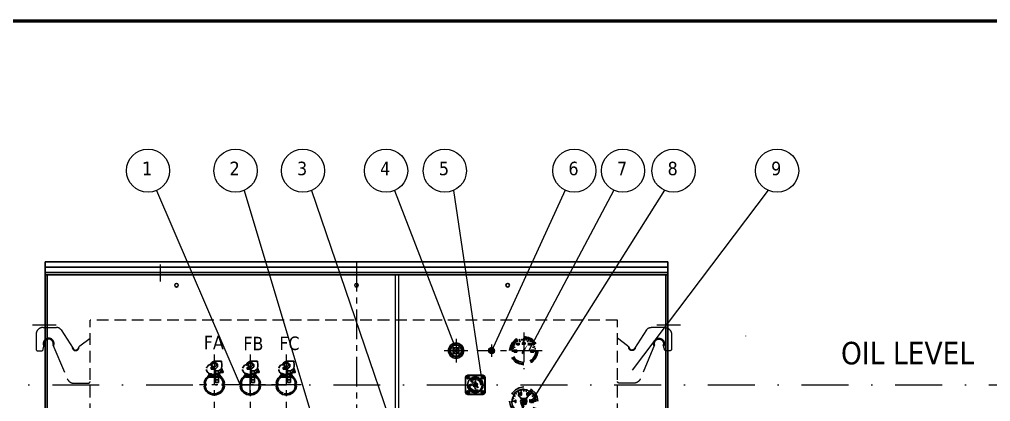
# Model space of a CAD drawing. Header units: millimetres. Extents: x 198356 to 209798, y -190593 to -183267.
# Drawn here: x 199760 to 202457, y -184571 to -183509 of the extents above; entities that cross this region are included whole.
import ezdxf

# ---------------------------------------------------------------- set-up
doc = ezdxf.new("R2010")
doc.units = ezdxf.units.MM
doc.header["$LTSCALE"] = 13
for name, pattern in [('CENTER', [50.8, 31.75, -6.35, 6.35, -6.35]), ('CENTER2', [1.125, 0.75, -0.125, 0.125, -0.125]), ('CENTERX2', [101.6, 63.5, -12.7, 12.7, -12.7]), ('DASHDOT', [1, 0.5, -0.25, 0, -0.25]), ('DASHED', [0.75, 0.5, -0.25]), ('HIDDEN', [9.525, 6.35, -3.175])]:
    doc.linetypes.add(name, pattern=pattern)
for name, color, linetype in [('1', 4, 'Continuous'), ('2', 3, 'Continuous'), ('3中心线层', 1, 'CENTER'), ('4虚线层', 6, 'DASHED'), ('7标注层', 4, 'Continuous'), ('粗实线', 4, 'Continuous'), ('虚线', 6, 'HIDDEN')]:
    doc.layers.add(name, color=color, linetype=linetype)
for name, color, linetype, lineweight in [('1粗实线', 4, 'Continuous', 50), ('标注、文本', 3, 'Continuous', 25), ('铁心', 3, 'Continuous', 0)]:
    doc.layers.add(name, color=color, linetype=linetype, lineweight=lineweight)
doc.styles.add('Tahoma$001', font='tahoma.ttf', dxfattribs={"height": 2.159784})
doc.styles.add('Tahoma_txtstyle_37.59_0_0', font='tahoma.ttf')

# ---------------------------------------------------------------- blocks, each defined once
blk = doc.blocks.new('A$C611D0E0A')
at = {"layer": '粗实线', "lineweight": 30}
h = blk.add_hatch(color=256, dxfattribs=at)
h.dxf.hatch_style = 2
h.paths.add_polyline_path([(0.593, 1.99), (0.635, 1.99), (0.635, 1.947)])
h = blk.add_hatch(color=256, dxfattribs=at)
h.dxf.hatch_style = 2
h.paths.add_polyline_path([(0.635, 1.863), (0.889, 1.863), (0.889, 1.99), (0.635, 1.99)])
h = blk.add_hatch(color=256, dxfattribs=at)
h.dxf.hatch_style = 2
h.paths.add_polyline_path([(0.931, 2.201), (0.931, 2.159), (0.974, 2.159)])
h = blk.add_hatch(color=256, dxfattribs=at)
h.dxf.hatch_style = 2
h.paths.add_polyline_path([(0.931, 1.905), (1.143, 1.482), (1.27, 1.482)])
h = blk.add_hatch(color=256, dxfattribs=at)
h.dxf.hatch_style = 2
h.paths.add_polyline_path([(1.185, 1.905), (1.439, 1.905), (1.439, 2.032), (1.185, 2.032)])
h = blk.add_hatch(color=256, dxfattribs=at)
h.dxf.hatch_style = 2
h.paths.add_polyline_path([(1.693, 2.201), (1.651, 2.159), (1.693, 2.159)])
h = blk.add_hatch(color=256, dxfattribs=at)
h.dxf.hatch_style = 2
h.paths.add_polyline_path([(1.736, 1.863), (1.947, 1.863), (1.947, 1.99), (1.736, 1.99)])
h = blk.add_hatch(color=256, dxfattribs=at)
h.dxf.hatch_style = 2
h.paths.add_polyline_path([(1.99, 1.99), (1.947, 1.947), (1.99, 1.947)])
h = blk.add_hatch(color=256, dxfattribs=at)
h.dxf.hatch_style = 2
h.paths.add_polyline_path([(1.99, 1.99), (2.032, 1.99), (1.99, 1.947)])
h = blk.add_hatch(color=256, dxfattribs=at)
h.dxf.hatch_style = 2
h.paths.add_polyline_path([(0.381, 1.185), (0.677, 1.185), (0.677, 1.355), (0.381, 1.355)])
h = blk.add_hatch(color=256, dxfattribs=at)
h.dxf.hatch_style = 2
h.paths.add_polyline_path([(0.423, 1.651), (0.466, 1.651), (0.466, 1.609)])
h = blk.add_hatch(color=256, dxfattribs=at)
h.dxf.hatch_style = 2
h.paths.add_polyline_path([(1.143, 1.482), (1.185, 1.439), (1.397, 1.439)])
h = blk.add_hatch(color=256, dxfattribs=at)
h.dxf.hatch_style = 2
h.paths.add_polyline_path([(1.143, 1.482), (1.27, 1.482), (1.397, 1.439)])
h = blk.add_hatch(color=256, dxfattribs=at)
h.dxf.hatch_style = 2
h.paths.add_polyline_path([(1.185, 1.355), (1.143, 1.312), (1.439, 1.312)])
h = blk.add_hatch(color=256, dxfattribs=at)
h.dxf.hatch_style = 2
h.paths.add_polyline_path([(1.143, 1.312), (1.185, 1.27), (1.439, 1.27)])
h = blk.add_hatch(color=256, dxfattribs=at)
h.dxf.hatch_style = 2
h.paths.add_polyline_path([(1.143, 1.312), (1.439, 1.312), (1.439, 1.27)])
h = blk.add_hatch(color=256, dxfattribs=at)
h.dxf.hatch_style = 2
h.paths.add_polyline_path([(1.185, 1.439), (1.185, 1.397), (1.397, 1.397)])
h = blk.add_hatch(color=256, dxfattribs=at)
h.dxf.hatch_style = 2
h.paths.add_polyline_path([(1.185, 1.439), (1.397, 1.439), (1.397, 1.397)])
h = blk.add_hatch(color=256, dxfattribs=at)
h.dxf.hatch_style = 2
h.paths.add_polyline_path([(1.185, 1.397), (1.185, 1.355), (1.439, 1.355)])
h = blk.add_hatch(color=256, dxfattribs=at)
h.dxf.hatch_style = 2
h.paths.add_polyline_path([(1.185, 1.397), (1.397, 1.397), (1.439, 1.355)])
h = blk.add_hatch(color=256, dxfattribs=at)
h.dxf.hatch_style = 2
h.paths.add_polyline_path([(1.185, 1.355), (1.439, 1.355), (1.439, 1.312)])
h = blk.add_hatch(color=256, dxfattribs=at)
h.dxf.hatch_style = 2
h.paths.add_polyline_path([(1.185, 1.27), (1.228, 1.228), (1.482, 1.228)])
h = blk.add_hatch(color=256, dxfattribs=at)
h.dxf.hatch_style = 2
h.paths.add_polyline_path([(1.185, 1.27), (1.439, 1.27), (1.482, 1.228)])
h = blk.add_hatch(color=256, dxfattribs=at)
h.dxf.hatch_style = 2
h.paths.add_polyline_path([(1.228, 1.228), (1.312, 1.185), (1.482, 1.185)])
h = blk.add_hatch(color=256, dxfattribs=at)
h.dxf.hatch_style = 2
h.paths.add_polyline_path([(1.228, 1.228), (1.482, 1.228), (1.482, 1.185)])
h = blk.add_hatch(color=256, dxfattribs=at)
h.dxf.hatch_style = 2
h.paths.add_polyline_path([(1.312, 1.185), (1.355, 1.101), (1.566, 1.101)])
h = blk.add_hatch(color=256, dxfattribs=at)
h.dxf.hatch_style = 2
h.paths.add_polyline_path([(1.312, 1.185), (1.482, 1.185), (1.566, 1.101)])
h = blk.add_hatch(color=256, dxfattribs=at)
h.dxf.hatch_style = 2
h.paths.add_polyline_path([(1.355, 1.101), (1.566, 1.101), (1.397, 0.974)])
h = blk.add_hatch(color=256, dxfattribs=at)
h.dxf.hatch_style = 2
h.paths.add_polyline_path([(1.947, 1.185), (2.201, 1.185), (2.201, 1.355), (1.947, 1.355)])
h = blk.add_hatch(color=256, dxfattribs=at)
h.dxf.hatch_style = 2
h.paths.add_polyline_path([(2.159, 1.651), (2.201, 1.651), (2.159, 1.609)])
for points in [[(1.312, 2.625), (0.889, 2.54), (0.55, 2.371), (0.254, 2.074), (0.212, 1.947)], [(1.312, 2.54), (0.847, 2.455), (0.423, 2.201), (0.254, 1.905)], [(1.312, 2.455), (0.889, 2.371), (0.508, 2.117), (0.339, 1.863)], [(2.413, 1.312), (2.328, 1.736), (2.117, 2.117), (1.863, 2.286)], [(2.54, 1.312), (2.455, 1.778), (2.159, 2.201), (1.905, 2.371)], [(2.625, 1.312), (2.54, 1.736), (2.371, 2.074), (2.074, 2.371), (1.947, 2.413)], [(0, 1.312), (0.085, 0.931), (0.254, 0.55), (0.55, 0.254), (0.677, 0.212)], [(0.085, 1.312), (0.169, 0.847), (0.423, 0.466), (0.72, 0.296)], [(0.169, 1.312), (0.254, 0.889), (0.508, 0.508), (0.762, 0.381)], [(2.54, 1.312), (2.54, 1.355)], [(2.625, 1.312), (2.625, 1.355)], [(1.312, 0.212), (1.736, 0.296), (2.117, 0.508), (2.244, 0.762)], [(1.312, 0.085), (1.778, 0.169), (2.159, 0.466), (2.328, 0.72)], [(1.312, 0), (1.693, 0.085), (2.074, 0.254), (2.371, 0.55), (2.413, 0.677)]]:
    blk.add_lwpolyline(points, dxfattribs=at)
for points in [[(0.593, 1.99), (0.635, 1.947)], [(0.635, 1.863), (0.889, 1.863), (0.889, 1.99), (0.635, 1.99)], [(0.931, 2.201), (0.974, 2.159), (0.931, 2.159)], [(1.185, 1.905), (1.439, 1.905), (1.439, 2.032), (1.185, 2.032)], [(1.397, 2.328), (1.228, 2.328)], [(1.312, 2.244), (1.312, 2.201), (1.312, 2.159), (1.355, 2.159), (1.355, 2.201), (1.355, 2.244)], [(1.693, 2.201), (1.693, 2.159), (1.651, 2.159)], [(1.693, 2.201), (1.651, 2.159), (1.693, 2.159)], [(1.736, 1.863), (1.947, 1.863), (1.947, 1.99), (1.736, 1.99)], [(2.032, 1.99), (1.99, 1.947), (1.947, 1.947), (1.99, 1.99)], [(1.99, 1.99), (1.947, 1.947), (1.99, 1.947), (2.032, 1.99)], [(0.339, 1.27), (0.381, 1.27)], [(0.381, 1.651), (0.466, 1.609), (0.466, 1.651), (0.423, 1.651)], [(0.381, 1.185), (0.677, 1.185), (0.677, 1.355), (0.381, 1.355)], [(1.947, 1.185), (2.201, 1.185), (2.201, 1.355), (1.947, 1.355)], [(2.201, 1.651), (2.159, 1.609), (2.159, 1.651)], [(2.201, 1.651), (2.159, 1.609), (2.159, 1.651)], [(2.286, 1.27), (2.201, 1.27)], [(2.286, 1.27), (2.201, 1.27)]]:
    blk.add_lwpolyline(points, close=True, dxfattribs=at)
for points in [[(0.339, 1.905), (0.339, 1.905), (0.466, 1.82), (0.466, 1.82)], [(0.508, 2.074), (0.508, 2.074), (0.593, 1.99), (0.593, 1.99)], [(0.677, 2.244), (0.677, 2.244), (0.762, 2.117), (0.762, 2.117)], [(0.847, 2.371), (0.847, 2.371), (0.931, 2.201), (0.931, 2.201)], [(1.101, 2.413), (1.101, 2.413), (1.101, 2.244), (1.101, 2.244)], [(1.312, 2.455), (1.312, 2.455), (1.312, 2.286), (1.312, 2.286)], [(1.524, 2.413), (1.524, 2.413), (1.482, 2.244), (1.482, 2.244)], [(1.736, 2.371), (1.736, 2.371), (1.693, 2.201), (1.693, 2.201)], [(1.947, 2.244), (1.947, 2.244), (1.863, 2.117), (1.863, 2.117)], [(2.117, 2.074), (2.117, 2.074), (1.99, 1.99), (1.99, 1.99)], [(2.244, 1.905), (2.244, 1.905), (2.117, 1.82), (2.117, 1.82)], [(0.169, 1.27), (0.169, 1.27), (0.339, 1.27), (0.339, 1.27)], [(0.212, 1.482), (0.212, 1.482), (0.339, 1.482), (0.339, 1.482)], [(0.254, 1.693), (0.254, 1.693), (0.381, 1.651), (0.381, 1.651)], [(2.371, 1.693), (2.371, 1.693), (2.201, 1.651), (2.201, 1.651)], [(2.413, 1.482), (2.413, 1.482), (2.244, 1.482), (2.244, 1.482)], [(2.413, 1.27), (2.413, 1.27), (2.286, 1.27), (2.286, 1.27)], [(2.413, 1.312), (2.413, 1.312), (2.413, 1.355), (2.413, 1.355)]]:
    blk.add_open_spline(points, degree=3, dxfattribs=at)
blk = doc.blocks.new('A$C588303E3')
at = {"layer": '粗实线', "lineweight": 30}
for points in [[(0, 5.7), (0.6, 2.5), (2.5, 0.6), (5.7, 0), (8.3, 0.6)], [(0, 5.7), (0.6, 2.5), (3.2, 0.6), (5.7, 0), (8.3, 0.6)], [(0.6, 8.3), (5.7, 11.4)], [(10.8, 2.5), (5.7, 0), (0.6, 2.5)], [(11.4, 5.7), (10.8, 8.3), (8.3, 10.2), (5.7, 11.4), (2.5, 10.2)], [(8.9, 6.3), (7.6, 8.3), (5.1, 8.9), (3.2, 7.6), (2.5, 5.1), (3.8, 3.2), (6.3, 2.5)], [(10.8, 5.7), (10.2, 8.3), (8.3, 10.2), (5.7, 10.8), (3.2, 10.2)], [(10.8, 2.5), (10.8, 8.3), (5.7, 11.4)], [(10.8, 5.7), (10.8, 6.3)]]:
    blk.add_lwpolyline(points, dxfattribs=at)
for points in [[(8.9, 8.9), (7, 10.2), (4.4, 10.2), (2.5, 8.9), (0.6, 7), (0.6, 4.4), (2.5, 1.9), (4.4, 0.6), (7, 0.6), (8.9, 1.9), (10.2, 4.4), (10.2, 7)], [(8.3, 5.7), (7.6, 7.6), (5.7, 8.3), (3.8, 7.6), (3.2, 5.7), (3.8, 3.8), (5.7, 2.5), (7.6, 3.8)]]:
    blk.add_lwpolyline(points, close=True, dxfattribs=at)
for points in [[(0.6, 2.5), (0.6, 2.5), (0.6, 8.3), (0.6, 8.3)], [(11.4, 5.7), (11.4, 5.7), (11.4, 6.3), (11.4, 6.3)]]:
    blk.add_open_spline(points, degree=3, dxfattribs=at)
blk = doc.blocks.new('1.03')
at = {"layer": '虚线'}
for p, q in [((3421.9, 19104.7), (3458.8, 19104.7)), ((3471.4, 19097.9), (3504.7, 19046.4)), ((3401.9, 19084.7), (3402, 19044.7)), ((3524, 19053.4), (3552.1, 19075)), ((3422, 19044.7), (3425, 19056.2)), ((3449, 19056.2), (3488.7, 18962)), ((3407, 19039.7), (3417, 19039.7)), ((3507.1, 18949.8), (3547.1, 18949.8))]:
    blk.add_line(p, q, dxfattribs=at)
for centre, radius, start, end in [((3421.9, 19084.7), 20, 90.054, 180.054), ((3458.8, 19089.7), 15, 32.9123, 90.054), ((3437, 19059.7), 15, 333.1721, 209.7607), ((3437, 19059.7), 12.5, 343.7938, 196.2874), ((3407, 19044.7), 5, 180.054, 270.054), ((3417, 19044.7), 5, 270.054, 0.054), ((3511.8, 19049.5), 9.24, 178.4593, 1.6487), ((3512, 19049.8), 8, 206.5132, 332.3392), ((3529, 19044.8), 10, 120.0506, 172.7033), ((3507.1, 18969.8), 20, 202.8444, 270.054), ((3547.1, 18954.8), 5, 270.054, 0.054)]:
    blk.add_arc(centre, radius, start, end, dxfattribs=at)
blk = doc.blocks.new('A$C3EE72B81')
at = {"layer": '粗实线', "lineweight": 30}
h = blk.add_hatch(color=256, dxfattribs=at)
h.dxf.hatch_style = 2
h.paths.add_polyline_path([(1.736, 1.82), (1.355, 1.439), (1.482, 1.439)])
h = blk.add_hatch(color=256, dxfattribs=at)
h.dxf.hatch_style = 2
h.paths.add_polyline_path([(1.058, 1.143), (1.016, 1.101), (1.27, 1.101)])
h = blk.add_hatch(color=256, dxfattribs=at)
h.dxf.hatch_style = 2
h.paths.add_polyline_path([(1.016, 1.101), (1.27, 1.101), (1.185, 0.974)])
h = blk.add_hatch(color=256, dxfattribs=at)
h.dxf.hatch_style = 2
h.paths.add_polyline_path([(1.101, 1.185), (1.058, 1.143), (1.27, 1.143)])
h = blk.add_hatch(color=256, dxfattribs=at)
h.dxf.hatch_style = 2
h.paths.add_polyline_path([(1.058, 1.143), (1.27, 1.143), (1.27, 1.101)])
h = blk.add_hatch(color=256, dxfattribs=at)
h.dxf.hatch_style = 2
h.paths.add_polyline_path([(1.185, 1.27), (1.101, 1.185), (1.397, 1.185)])
h = blk.add_hatch(color=256, dxfattribs=at)
h.dxf.hatch_style = 2
h.paths.add_polyline_path([(1.101, 1.185), (1.397, 1.185), (1.27, 1.143)])
h = blk.add_hatch(color=256, dxfattribs=at)
h.dxf.hatch_style = 2
h.paths.add_polyline_path([(1.228, 1.439), (1.185, 1.397), (1.439, 1.397)])
h = blk.add_hatch(color=256, dxfattribs=at)
h.dxf.hatch_style = 2
h.paths.add_polyline_path([(1.185, 1.397), (1.185, 1.355), (1.439, 1.355)])
h = blk.add_hatch(color=256, dxfattribs=at)
h.dxf.hatch_style = 2
h.paths.add_polyline_path([(1.185, 1.397), (1.439, 1.397), (1.439, 1.355)])
h = blk.add_hatch(color=256, dxfattribs=at)
h.dxf.hatch_style = 2
h.paths.add_polyline_path([(1.185, 1.355), (1.185, 1.27), (1.439, 1.27)])
h = blk.add_hatch(color=256, dxfattribs=at)
h.dxf.hatch_style = 2
h.paths.add_polyline_path([(1.185, 1.355), (1.439, 1.355), (1.439, 1.27)])
h = blk.add_hatch(color=256, dxfattribs=at)
h.dxf.hatch_style = 2
h.paths.add_polyline_path([(1.185, 1.27), (1.439, 1.27), (1.397, 1.185)])
h = blk.add_hatch(color=256, dxfattribs=at)
h.dxf.hatch_style = 2
h.paths.add_polyline_path([(1.228, 0.931), (1.228, 0.889), (1.185, 0.889), (1.185, 0.847), (1.185, 0.804), (1.185, 0.762), (1.185, 0.72), (1.185, 0.677), (1.228, 0.677), (1.27, 0.677), (1.228, 0.677), (1.185, 0.72), (1.185, 0.762), (1.185, 0.804), (1.185, 0.847), (1.185, 0.889), (1.228, 0.889), (1.27, 0.889)])
h = blk.add_hatch(color=256, dxfattribs=at)
h.dxf.hatch_style = 2
h.paths.add_polyline_path([(1.228, 1.439), (1.482, 1.439), (1.439, 1.397)])
h = blk.add_hatch(color=256, dxfattribs=at)
h.dxf.hatch_style = 2
h.paths.add_polyline_path([(1.143, 0.889), (1.143, 0.847), (1.143, 0.889), (1.185, 0.889)])
h = blk.add_hatch(color=256, dxfattribs=at)
h.dxf.hatch_style = 2
h.paths.add_polyline_path([(1.312, 0.72), (1.27, 0.72), (1.27, 0.677), (1.228, 0.677), (1.27, 0.677), (1.27, 0.72)])
h = blk.add_hatch(color=256, dxfattribs=at)
h.dxf.hatch_style = 2
h.paths.add_polyline_path([(1.312, 0.889), (1.27, 0.889), (1.27, 0.847), (1.27, 0.804), (1.312, 0.804)])
for points in [[(1.312, 2.625), (0.889, 2.54), (0.55, 2.371), (0.254, 2.074), (0.212, 1.947)], [(1.312, 2.625), (0.889, 2.54), (0.55, 2.371), (0.254, 2.074), (0.212, 1.947)], [(1.312, 2.455), (0.889, 2.328), (0.508, 2.117), (0.339, 1.863)], [(1.27, 1.439), (0.804, 1.905), (1.185, 1.397)], [(0.931, 2.117), (0.847, 1.947), (0.974, 1.947)], [(0.931, 2.117), (0.931, 1.863)], [(1.355, 1.439), (1.736, 1.82), (1.439, 1.397)], [(2.455, 1.312), (2.371, 1.736), (2.117, 2.117), (1.863, 2.286)], [(2.625, 1.312), (2.54, 1.693), (2.371, 2.074), (2.074, 2.371), (1.947, 2.413)], [(2.625, 1.312), (2.54, 1.693), (2.371, 2.074), (2.074, 2.371), (1.947, 2.413)], [(0, 1.312), (0.085, 0.889), (0.254, 0.55), (0.55, 0.254), (0.677, 0.169)], [(0, 1.312), (0.085, 0.889), (0.254, 0.55), (0.55, 0.254), (0.677, 0.169)], [(0.169, 1.312), (0.254, 0.889), (0.508, 0.508), (0.762, 0.339)], [(1.101, 1.482), (1.016, 1.312), (1.058, 1.143)], [(1.185, 0.974), (1.016, 1.101)], [(1.439, 1.566), (1.143, 1.566)], [(1.355, 1.439), (1.228, 1.439), (1.185, 1.355), (1.185, 1.27)], [(1.185, 1.016), (1.439, 1.016)], [(1.27, 1.143), (1.397, 1.185), (1.439, 1.27), (1.439, 1.397)], [(1.566, 1.143), (1.609, 1.312), (1.524, 1.524)], [(1.82, 1.397), (1.863, 1.397), (1.863, 1.439), (1.863, 1.185)], [(1.947, 1.355), (1.947, 1.397), (1.99, 1.397), (1.99, 1.439), (2.032, 1.439), (2.032, 1.397), (2.032, 1.355), (2.032, 1.312), (1.947, 1.185), (2.074, 1.185)], [(2.455, 1.312), (2.455, 1.355)], [(2.625, 1.312), (2.625, 1.355)], [(2.625, 1.312), (2.625, 1.355)], [(1.312, 0.169), (1.736, 0.254), (2.117, 0.508), (2.286, 0.762)], [(1.312, 0), (1.693, 0.042), (2.074, 0.254), (2.371, 0.55), (2.413, 0.677)], [(1.312, 0), (1.693, 0.042), (2.074, 0.254), (2.371, 0.55), (2.413, 0.677)]]:
    blk.add_lwpolyline(points, dxfattribs=at)
for points in [[(1.058, 2.117), (1.016, 2.117), (1.016, 2.074), (1.016, 1.99), (1.016, 1.905), (1.016, 1.863), (1.058, 1.863), (1.101, 1.863), (1.101, 1.905), (1.101, 1.99), (1.101, 2.074), (1.101, 2.117)], [(1.651, 2.074), (1.609, 2.074), (1.609, 2.032), (1.609, 1.99), (1.651, 1.99), (1.693, 1.99), (1.693, 1.947), (1.693, 1.905), (1.693, 1.863), (1.651, 1.863), (1.609, 1.863), (1.609, 1.905), (1.609, 1.947), (1.609, 1.99), (1.651, 1.99), (1.693, 1.99), (1.693, 2.032), (1.693, 2.074)], [(1.778, 2.074), (1.778, 2.032), (1.736, 1.99), (1.736, 1.947), (1.778, 1.905), (1.778, 1.863), (1.82, 1.863), (1.863, 1.905), (1.863, 1.947), (1.863, 1.99), (1.863, 2.032), (1.82, 2.074)], [(0.55, 1.439), (0.508, 1.397), (0.508, 1.312), (0.508, 1.228), (0.508, 1.185), (0.55, 1.185), (0.593, 1.185), (0.593, 1.228), (0.593, 1.312), (0.593, 1.397)], [(1.143, 0.931), (1.143, 0.889), (1.143, 0.847), (1.143, 0.889)], [(1.397, 1.312), (1.397, 1.397), (1.312, 1.397), (1.228, 1.397), (1.185, 1.312), (1.228, 1.228), (1.312, 1.185), (1.397, 1.228)], [(1.228, 0.931), (1.228, 0.889), (1.185, 0.889), (1.185, 0.847), (1.185, 0.804), (1.185, 0.762), (1.185, 0.72), (1.185, 0.677), (1.228, 0.677), (1.27, 0.677), (1.228, 0.677), (1.185, 0.72), (1.185, 0.762), (1.185, 0.804), (1.185, 0.847), (1.185, 0.889), (1.228, 0.889), (1.27, 0.889)], [(2.159, 1.439), (2.117, 1.397), (2.117, 1.312), (2.117, 1.27), (2.117, 1.228), (2.117, 1.185), (2.159, 1.185), (2.201, 1.185), (2.201, 1.228), (2.201, 1.27), (2.201, 1.312), (2.201, 1.397)], [(1.143, 0.889), (1.143, 0.847), (1.143, 0.889), (1.185, 0.889)], [(1.27, 0.889), (1.228, 0.889)], [(1.312, 0.72), (1.27, 0.72), (1.27, 0.677), (1.228, 0.677), (1.27, 0.677), (1.27, 0.72)], [(1.312, 0.889), (1.27, 0.889), (1.27, 0.847), (1.27, 0.804), (1.312, 0.804)]]:
    blk.add_lwpolyline(points, close=True, dxfattribs=at)
for points in [[(0.339, 1.863), (0.339, 1.863), (0.55, 1.736), (0.55, 1.736)], [(0.423, 1.99), (0.423, 1.99), (0.508, 1.905), (0.508, 1.905)], [(0.508, 2.117), (0.508, 2.117), (0.677, 1.947), (0.677, 1.947)], [(0.635, 2.201), (0.635, 2.201), (0.677, 2.117), (0.677, 2.117)], [(0.72, 2.286), (0.72, 2.286), (0.847, 2.074), (0.847, 2.074)], [(0.889, 2.328), (0.889, 2.328), (0.931, 2.244), (0.931, 2.244)], [(1.016, 2.413), (1.016, 2.413), (1.058, 2.159), (1.058, 2.159)], [(1.143, 2.413), (1.143, 2.413), (1.185, 2.286), (1.185, 2.286)], [(1.312, 2.455), (1.312, 2.455), (1.312, 2.201), (1.312, 2.201)], [(1.439, 2.413), (1.439, 2.413), (1.439, 2.286), (1.439, 2.286)], [(1.609, 2.413), (1.609, 2.413), (1.524, 2.159), (1.524, 2.159)], [(1.736, 2.328), (1.736, 2.328), (1.693, 2.244), (1.693, 2.244)], [(1.863, 2.286), (1.863, 2.286), (1.736, 2.074), (1.736, 2.074)], [(1.99, 2.201), (1.99, 2.201), (1.905, 2.117), (1.905, 2.117)], [(2.117, 2.117), (2.117, 2.117), (1.947, 1.947), (1.947, 1.947)], [(2.286, 1.863), (2.286, 1.863), (2.074, 1.736), (2.074, 1.736)], [(2.201, 1.99), (2.201, 1.99), (2.117, 1.905), (2.117, 1.905)], [(0.169, 1.439), (0.169, 1.439), (0.296, 1.439), (0.296, 1.439)], [(0.169, 1.312), (0.169, 1.312), (0.381, 1.312), (0.381, 1.312)], [(0.169, 1.312), (0.169, 1.312), (0.423, 1.312), (0.423, 1.312)], [(0.212, 1.609), (0.212, 1.609), (0.423, 1.524), (0.423, 1.524)], [(0.254, 1.736), (0.254, 1.736), (0.381, 1.693), (0.381, 1.693)], [(1.185, 1.27), (1.185, 1.27), (1.016, 1.101), (1.016, 1.101)], [(1.27, 1.143), (1.27, 1.143), (1.185, 0.974), (1.185, 0.974)], [(1.355, 1.143), (1.355, 1.143), (1.482, 0.974), (1.482, 0.974)], [(1.439, 1.228), (1.439, 1.228), (1.609, 1.101), (1.609, 1.101)], [(1.609, 1.101), (1.609, 1.101), (1.482, 0.974), (1.482, 0.974)], [(2.413, 1.609), (2.413, 1.609), (2.159, 1.524), (2.159, 1.524)], [(2.455, 1.312), (2.455, 1.312), (2.201, 1.312), (2.201, 1.312)], [(2.371, 1.736), (2.371, 1.736), (2.244, 1.693), (2.244, 1.693)], [(2.455, 1.312), (2.455, 1.312), (2.244, 1.312), (2.244, 1.312)], [(2.413, 1.439), (2.413, 1.439), (2.286, 1.439), (2.286, 1.439)]]:
    blk.add_open_spline(points, degree=3, dxfattribs=at)
blk = doc.blocks.new('A$C75176214')
at = {"layer": '粗实线', "lineweight": 30}
h = blk.add_hatch(color=256, dxfattribs=at)
h.dxf.hatch_style = 2
h.paths.add_polyline_path([(0.38, 1.1), (0.38, 1.06), (0.42, 1.06)])
h = blk.add_hatch(color=256, dxfattribs=at)
h.dxf.hatch_style = 2
h.paths.add_polyline_path([(0.38, 1.1), (0.42, 1.1), (0.42, 1.06)])
h = blk.add_hatch(color=256, dxfattribs=at)
h.dxf.hatch_style = 2
h.paths.add_polyline_path([(0.76, 1.74), (0.72, 1.69), (0.8, 1.69)])
h = blk.add_hatch(color=256, dxfattribs=at)
h.dxf.hatch_style = 2
h.paths.add_polyline_path([(0.72, 1.69), (0.8, 1.69), (0.76, 1.65)])
h = blk.add_hatch(color=256, dxfattribs=at)
h.dxf.hatch_style = 2
h.paths.add_polyline_path([(0.76, 0.51), (0.72, 0.47), (0.8, 0.47)])
h = blk.add_hatch(color=256, dxfattribs=at)
h.dxf.hatch_style = 2
h.paths.add_polyline_path([(0.72, 0.47), (0.8, 0.47), (0.76, 0.42)])
for points in [[(0.25, 2.16), (0.08, 2.07), (0, 1.9)], [(2.16, 1.9), (2.07, 2.07), (1.9, 2.16)], [(0.25, 2.12), (0.08, 2.07), (0, 1.9)], [(0.25, 1.99), (0.17, 1.99), (0.17, 1.9), (0.17, 1.82), (0.25, 1.78), (0.34, 1.82), (0.38, 1.9)], [(0.21, 1.14), (0.21, 1.1), (0.25, 0.8), (0.42, 0.51), (0.68, 0.3), (1.02, 0.21)], [(0.25, 1.1), (0.3, 0.8), (0.47, 0.51), (0.68, 0.34), (1.02, 0.25)], [(1.65, 1.69), (1.4, 1.9), (1.06, 1.95), (0.76, 1.9), (0.47, 1.69)], [(0.51, 1.1), (0.51, 1.14), (0.55, 1.14), (0.55, 1.1), (0.51, 1.06), (0.47, 1.02), (0.55, 1.02)], [(1.65, 1.65), (1.65, 1.69), (1.4, 1.86), (1.06, 1.9), (0.76, 1.86), (0.51, 1.69), (0.51, 1.65)], [(1.65, 1.61), (1.61, 1.65), (1.35, 1.82), (1.06, 1.86), (0.8, 1.82), (0.55, 1.65), (0.51, 1.61)], [(0.63, 1.61), (0.59, 1.57), (0.55, 1.52)], [(0.63, 1.14), (0.59, 1.14), (0.55, 1.1), (0.59, 1.1), (0.63, 1.1), (0.63, 1.06), (0.63, 1.02), (0.59, 1.02), (0.55, 1.02), (0.55, 1.06)], [(0.68, 1.1), (0.68, 1.14), (0.68, 1.1), (0.72, 1.1), (0.68, 1.1), (0.68, 1.06)], [(1.82, 1.06), (1.78, 1.35), (1.61, 1.61), (1.35, 1.78), (1.06, 1.82), (0.8, 1.78), (0.72, 1.69)], [(0.76, 1.65), (0.72, 1.69), (0.76, 1.74)], [(0.76, 1.65), (0.8, 1.69), (0.76, 1.74)], [(1.69, 1.06), (1.61, 1.4), (1.4, 1.61), (1.06, 1.69), (0.76, 1.61)], [(0.89, 1.19), (0.85, 1.02), (0.97, 0.85), (1.19, 0.89)], [(0.89, 1.19), (0.89, 1.02), (1.02, 0.89), (1.14, 0.89)], [(0.93, 1.14), (0.93, 1.02), (1.02, 0.93), (1.14, 0.93)], [(1.27, 0.97), (1.31, 1.19), (1.14, 1.31), (0.97, 1.27)], [(1.27, 1.02), (1.27, 1.14), (1.14, 1.27), (0.97, 1.27)], [(1.23, 1.02), (1.23, 1.14), (1.14, 1.23), (1.02, 1.23)], [(1.14, 0.21), (1.48, 0.3), (1.74, 0.51), (1.9, 0.8), (1.95, 1.1), (1.95, 1.14)], [(1.14, 0.25), (1.44, 0.34), (1.69, 0.51), (1.86, 0.8), (1.9, 1.1)], [(1.9, 1.99), (1.82, 1.99), (1.78, 1.9), (1.82, 1.82), (1.9, 1.78), (1.95, 1.82), (1.99, 1.9), (1.95, 1.95), (1.9, 1.99), (1.82, 1.95), (1.82, 1.9), (1.82, 1.82), (1.9, 1.82), (1.95, 1.82), (1.99, 1.9)], [(1.82, 1.06), (1.82, 1.1)], [(2.12, 1.9), (2.07, 2.07), (1.9, 2.12)], [(0, 0.25), (0.08, 0.08), (0.25, 0.04)], [(0, 0.25), (0.08, 0.08), (0.25, 0)], [(0.25, 0.38), (0.17, 0.34), (0.17, 0.25), (0.17, 0.17), (0.25, 0.17), (0.34, 0.17), (0.38, 0.25)], [(0.3, 0.97), (0.34, 0.8), (0.51, 0.55), (0.72, 0.38), (1.02, 0.3)], [(0.34, 1.06), (0.38, 0.8), (0.55, 0.55), (0.8, 0.38), (1.06, 0.34), (1.35, 0.38), (1.44, 0.47)], [(0.42, 1.06), (0.51, 0.76), (0.76, 0.55), (1.06, 0.47), (1.4, 0.55)], [(0.68, 1.02), (0.68, 1.06)], [(0.72, 0.47), (0.76, 0.51)], [(0.76, 0.51), (0.8, 0.47), (0.76, 0.42)], [(1.02, 0.55), (1.02, 0.42), (1.06, 0.42)], [(1.14, 0.3), (1.44, 0.38), (1.65, 0.55), (1.82, 0.8), (1.82, 0.97)], [(1.4, 0.85), (1.35, 0.8), (1.31, 0.76)], [(1.9, 0.38), (1.82, 0.34), (1.78, 0.25), (1.82, 0.17), (1.9, 0.17), (1.95, 0.17), (1.99, 0.25), (1.95, 0.34), (1.9, 0.34), (1.82, 0.34), (1.82, 0.25), (1.82, 0.21), (1.9, 0.17), (1.95, 0.21), (1.99, 0.25)], [(1.9, 0.04), (2.07, 0.08), (2.12, 0.25)], [(1.9, 0), (2.07, 0.08), (2.16, 0.25)]]:
    blk.add_lwpolyline(points, dxfattribs=at)
for points in [[(0, 1.9), (0, 0.25)], [(0.42, 1.9), (0.38, 1.99), (0.25, 2.03), (0.17, 1.99), (0.08, 1.9), (0.17, 1.78), (0.25, 1.74), (0.38, 1.78)], [(0.34, 1.9), (0.34, 1.95), (0.25, 1.99), (0.21, 1.95), (0.17, 1.9), (0.21, 1.82), (0.25, 1.82), (0.34, 1.82)], [(0.38, 1.1), (0.42, 1.1), (0.42, 1.06), (0.38, 1.06)], [(1.14, 1.06), (1.14, 1.14), (1.06, 1.14), (1.02, 1.14), (1.02, 1.06), (1.02, 1.02), (1.06, 1.02), (1.14, 1.02)], [(1.1, 1.44), (1.1, 1.48), (1.06, 1.48), (1.06, 1.44)], [(2.03, 1.9), (1.99, 1.99), (1.9, 2.03), (1.78, 1.99), (1.74, 1.9), (1.78, 1.78), (1.9, 1.74), (1.99, 1.78)], [(0.42, 0.25), (0.38, 0.38), (0.25, 0.42), (0.17, 0.38), (0.08, 0.25), (0.17, 0.17), (0.25, 0.13), (0.38, 0.17)], [(0.34, 0.25), (0.34, 0.34), (0.25, 0.34), (0.21, 0.34), (0.17, 0.25), (0.21, 0.21), (0.25, 0.17), (0.34, 0.21)], [(1.1, 0.72), (1.06, 0.72), (1.06, 0.68), (1.1, 0.68)], [(1.1, 0.55), (1.1, 0.51), (1.1, 0.47), (1.1, 0.42), (1.14, 0.42), (1.14, 0.47), (1.14, 0.51), (1.14, 0.55)], [(2.03, 0.25), (1.99, 0.38), (1.9, 0.42), (1.78, 0.38), (1.74, 0.25), (1.78, 0.17), (1.9, 0.13), (1.99, 0.17)]]:
    blk.add_lwpolyline(points, close=True, dxfattribs=at)
for points in [[(0.25, 2.16), (0.25, 2.16), (1.9, 2.16), (1.9, 2.16)], [(0.25, 2.12), (0.25, 2.12), (1.9, 2.12), (1.9, 2.12)], [(0.55, 1.52), (0.55, 1.52), (0.93, 1.14), (0.93, 1.14)], [(0.63, 1.61), (0.63, 1.61), (1.02, 1.23), (1.02, 1.23)], [(0.72, 1.69), (0.72, 1.69), (0.76, 1.65), (0.76, 1.65)], [(1.02, 1.61), (1.02, 1.61), (1.02, 1.74), (1.02, 1.74)], [(1.02, 1.69), (1.02, 1.69), (1.1, 1.69), (1.1, 1.69)], [(1.1, 1.74), (1.1, 1.74), (1.1, 1.61), (1.1, 1.61)], [(1.1, 1.61), (1.1, 1.61), (1.1, 1.74), (1.1, 1.74)], [(1.69, 1.06), (1.69, 1.06), (1.69, 1.1), (1.69, 1.1)], [(2.12, 1.9), (2.12, 1.9), (2.12, 0.25), (2.12, 0.25)], [(2.16, 1.9), (2.16, 1.9), (2.16, 0.25), (2.16, 0.25)], [(0.25, 0.04), (0.25, 0.04), (1.02, 0.04), (1.02, 0.04)], [(0.25, 0), (0.25, 0), (1.9, 0), (1.9, 0)], [(0.72, 0.47), (0.72, 0.47), (0.76, 0.42), (0.76, 0.42)], [(1.02, 0), (1.02, 0), (1.02, 0.34), (1.02, 0.34)], [(1.06, 0), (1.06, 0), (1.1, 0), (1.1, 0)], [(1.14, 0.93), (1.14, 0.93), (1.31, 0.76), (1.31, 0.76)], [(1.14, 0), (1.14, 0), (1.14, 0.34), (1.14, 0.34)], [(1.14, 0.04), (1.14, 0.04), (1.9, 0.04), (1.9, 0.04)], [(1.23, 1.02), (1.23, 1.02), (1.4, 0.85), (1.4, 0.85)]]:
    blk.add_open_spline(points, degree=3, dxfattribs=at)
blk = doc.blocks.new('A$C08F7720E')
at = {"layer": '标注、文本'}
for p, q in [((10.2, 11.4), (11.4, 10.2)), ((10.2, 10.2), (11.4, 11.4))]:
    blk.add_line(p, q, dxfattribs=at)
at = {"layer": '标注、文本', "xscale": 10, "yscale": 10, "zscale": 10}
blk.add_blockref('A$C75176214', (0, 0), dxfattribs=at)
blk = doc.blocks.new('A$C5D6D1F02')
at = {"layer": '标注、文本'}
for p, q in [((125.9, 0), (125.9, 51.2)), ((103.5, 25.6), (148.3, 25.6))]:
    blk.add_line(p, q, dxfattribs=at)
at = {"layer": '粗实线', "lineweight": 30}
for points in [[(16, 83.2), (12.8, 81.1), (9.6, 80), (7.5, 76.8), (5.3, 74.7), (4.3, 71.5)], [(16, 83.2), (12.8, 81.1), (9.6, 80), (7.5, 76.8), (5.3, 74.7), (4.3, 71.5)], [(25.6, 90.7), (20.3, 88.5), (17.1, 85.3), (14.9, 80)], [(14.9, 81.1), (14.9, 80)], [(25.6, 87.5), (19.2, 85.3), (17.1, 80)], [(25.6, 90.7), (25.6, 87.5)], [(25.6, 70.4), (30.9, 71.5), (35.2, 75.7), (35.2, 82.1), (30.9, 86.4), (25.6, 87.5)], [(45.9, 69.3), (46.9, 80), (45.9, 90.7)], [(116.3, 83.2), (113.1, 81.1), (109.9, 80), (107.7, 76.8), (105.6, 74.7), (104.5, 71.5)], [(116.3, 83.2), (113.1, 81.1), (109.9, 80), (107.7, 76.8), (105.6, 74.7), (104.5, 71.5)], [(125.9, 90.7), (120.5, 88.5), (117.3, 85.3), (115.2, 80)], [(116.3, 81.1), (116.3, 80)], [(125.9, 87.5), (119.5, 85.3), (117.3, 80)], [(125.9, 90.7), (125.9, 87.5)], [(125.9, 70.4), (131.2, 71.5), (135.5, 75.7), (135.5, 82.1), (131.2, 86.4), (125.9, 87.5)], [(146.2, 69.3), (147.2, 80), (146.2, 90.7)], [(216.6, 83.2), (213.4, 81.1), (210.2, 80), (208, 76.8), (205.9, 74.7), (204.8, 71.5)], [(216.6, 83.2), (213.4, 81.1), (210.2, 80), (208, 76.8), (205.9, 74.7), (204.8, 71.5)], [(226.2, 90.7), (220.8, 88.5), (217.6, 85.3), (216.6, 80)], [(216.6, 81.1), (216.6, 80)], [(226.2, 87.5), (219.8, 85.3), (217.6, 80)], [(226.2, 90.7), (226.2, 87.5)], [(226.2, 70.4), (231.5, 71.5), (235.8, 75.7), (235.8, 82.1), (231.5, 86.4), (226.2, 87.5)], [(246.4, 69.3), (247.5, 80), (246.4, 90.7)], [(4.3, 68.3), (4.3, 66.1), (5.3, 62.9), (7.5, 59.7), (9.6, 57.6), (12.8, 55.5), (16, 54.4), (20.3, 53.3), (24.5, 53.3), (28.8, 53.3)], [(4.3, 68.3), (4.3, 66.1), (5.3, 62.9), (7.5, 59.7), (9.6, 57.6), (12.8, 55.5), (16, 54.4), (20.3, 53.3), (24.5, 53.3), (28.8, 53.3)], [(11.7, 48), (7.5, 48), (12.8, 56.5)], [(8.5, 48), (12.8, 55.5)], [(11.7, 57.6), (12.8, 56.5), (17.1, 55.5), (20.3, 54.4), (24.5, 53.3), (28.8, 53.3)], [(11.7, 57.6), (12.8, 56.5), (17.1, 55.5), (20.3, 54.4), (24.5, 53.3), (28.8, 53.3)], [(17.1, 73.6), (20.3, 70.4), (25.6, 69.3)], [(19.2, 73.6), (17.1, 73.6), (17.1, 69.3)], [(28.8, 64), (28.8, 67.2), (25.6, 70.4)], [(25.6, 69.3), (25.6, 70.4)], [(25.6, 69.3), (28.8, 64)], [(33.1, 32), (28.8, 32), (28.8, 64)], [(37.3, 32), (37.3, 64), (28.8, 64)], [(37.3, 56.5), (40.5, 58.7), (42.7, 60.8), (44.8, 62.9), (45.9, 66.1), (45.9, 68.3), (45.9, 71.5)], [(37.3, 56.5), (40.5, 58.7), (42.7, 60.8), (44.8, 62.9), (45.9, 66.1), (45.9, 68.3), (45.9, 71.5)], [(45.9, 69.3), (44.8, 69.3), (37.3, 64)], [(37.3, 55.5), (40.5, 57.6), (42.7, 58.7), (43.7, 61.9), (45.9, 64), (45.9, 66.1), (45.9, 68.3)], [(37.3, 55.5), (40.5, 57.6), (42.7, 58.7), (43.7, 61.9), (45.9, 64), (45.9, 66.1), (45.9, 68.3)], [(45.9, 59.7), (41.6, 59.7)], [(50.1, 60.8), (45.9, 71.5)], [(45.9, 69.3), (45.9, 59.7), (49.1, 59.7), (50.1, 59.7), (50.1, 60.8)], [(104.5, 68.3), (104.5, 66.1), (105.6, 62.9), (107.7, 59.7), (109.9, 57.6), (113.1, 55.5), (116.3, 54.4), (120.5, 53.3), (124.8, 53.3), (129.1, 53.3)], [(104.5, 68.3), (104.5, 66.1), (105.6, 62.9), (107.7, 59.7), (109.9, 57.6), (113.1, 55.5), (116.3, 54.4), (120.5, 53.3), (124.8, 53.3), (129.1, 53.3)], [(112, 48), (107.7, 48), (113.1, 56.5)], [(108.8, 48), (113.1, 55.5)], [(112, 57.6), (113.1, 56.5), (117.3, 55.5), (120.5, 54.4), (124.8, 53.3), (129.1, 53.3)], [(112, 57.6), (113.1, 56.5), (117.3, 55.5), (120.5, 54.4), (124.8, 53.3), (129.1, 53.3)], [(117.3, 73.6), (120.5, 70.4), (125.9, 69.3)], [(119.5, 73.6), (117.3, 73.6), (117.3, 69.3)], [(129.1, 64), (129.1, 67.2), (125.9, 70.4)], [(125.9, 69.3), (125.9, 70.4)], [(125.9, 69.3), (129.1, 64)], [(133.4, 32), (129.1, 32), (129.1, 64)], [(137.6, 32), (137.6, 64), (129.1, 64)], [(137.6, 56.5), (140.8, 58.7), (143, 60.8), (145.1, 62.9), (146.2, 66.1), (147.2, 68.3), (146.2, 71.5)], [(137.6, 56.5), (140.8, 58.7), (143, 60.8), (145.1, 62.9), (146.2, 66.1), (147.2, 68.3), (146.2, 71.5)], [(146.2, 69.3), (145.1, 69.3), (137.6, 64)], [(137.6, 55.5), (140.8, 57.6), (143, 58.7), (144, 61.9), (146.2, 64), (146.2, 66.1), (147.2, 68.3)], [(137.6, 55.5), (140.8, 57.6), (143, 58.7), (144, 61.9), (146.2, 64), (146.2, 66.1), (147.2, 68.3)], [(146.2, 59.7), (141.9, 59.7)], [(146.2, 69.3), (146.2, 59.7), (149.4, 59.7), (150.4, 59.7), (150.4, 60.8), (146.2, 71.5)], [(204.8, 68.3), (204.8, 66.1), (205.9, 62.9), (208, 59.7), (210.2, 57.6), (213.4, 55.5), (216.6, 54.4), (220.8, 53.3), (225.1, 53.3), (229.4, 53.3)], [(204.8, 68.3), (204.8, 66.1), (205.9, 62.9), (208, 59.7), (210.2, 57.6), (213.4, 55.5), (216.6, 54.4), (220.8, 53.3), (225.1, 53.3), (229.4, 53.3)], [(212.3, 48), (208, 48), (213.4, 56.5)], [(209.1, 48), (213.4, 55.5)], [(212.3, 57.6), (214.4, 56.5), (217.6, 55.5), (220.8, 54.4), (225.1, 53.3), (229.4, 53.3)], [(212.3, 57.6), (214.4, 56.5), (217.6, 55.5), (220.8, 54.4), (225.1, 53.3), (229.4, 53.3)], [(217.6, 73.6), (220.8, 70.4), (226.2, 69.3)], [(219.8, 73.6), (217.6, 73.6), (217.6, 69.3)], [(229.4, 64), (229.4, 67.2), (226.2, 70.4)], [(226.2, 69.3), (226.2, 70.4)], [(226.2, 69.3), (229.4, 64)], [(233.6, 32), (229.4, 32), (229.4, 64)], [(237.9, 32), (237.9, 64), (229.4, 64)], [(237.9, 56.5), (241.1, 58.7), (243.2, 60.8), (245.4, 62.9), (246.4, 66.1), (247.5, 68.3), (246.4, 71.5)], [(237.9, 56.5), (241.1, 58.7), (243.2, 60.8), (245.4, 62.9), (246.4, 66.1), (247.5, 68.3), (246.4, 71.5)], [(246.4, 69.3), (245.4, 69.3), (237.9, 64)], [(237.9, 55.5), (241.1, 57.6), (243.2, 58.7), (244.3, 61.9), (246.4, 64), (246.4, 66.1), (247.5, 68.3)], [(237.9, 55.5), (241.1, 57.6), (243.2, 58.7), (244.3, 61.9), (246.4, 64), (246.4, 66.1), (247.5, 68.3)], [(246.4, 59.7), (242.2, 59.7)], [(246.4, 69.3), (246.4, 59.7), (249.6, 59.7), (250.7, 59.7), (250.7, 60.8), (246.4, 71.5)], [(17.1, 50.1), (10.7, 46.9), (3.2, 39.5), (0, 29.9)], [(0, 22.4), (2.1, 23.5), (3.2, 25.6), (2.1, 28.8), (0, 29.9)], [(7.5, 48), (7.5, 44.8), (8.5, 44.8), (8.5, 48)], [(51.2, 29.9), (48, 39.5), (40.5, 46.9), (33.1, 50.1)], [(43.7, 48), (43.7, 44.8), (42.7, 44.8), (42.7, 48)], [(51.2, 29.9), (49.1, 28.8), (48, 25.6), (49.1, 23.5), (51.2, 22.4)], [(117.3, 50.1), (110.9, 46.9), (103.5, 39.5), (100.3, 29.9)], [(100.3, 22.4), (102.4, 23.5), (103.5, 25.6), (102.4, 28.8), (100.3, 29.9)], [(107.7, 48), (107.7, 44.8), (108.8, 44.8), (108.8, 48)], [(151.5, 29.9), (148.3, 39.5), (140.8, 46.9), (133.4, 50.1)], [(144, 48), (144, 44.8), (143, 44.8), (143, 48)], [(151.5, 29.9), (149.4, 28.8), (148.3, 25.6), (149.4, 23.5), (151.5, 22.4)], [(217.6, 50.1), (211.2, 46.9), (203.8, 39.5), (200.6, 29.9)], [(200.6, 22.4), (202.7, 23.5), (203.8, 25.6), (202.7, 28.8), (200.6, 29.9)], [(208, 48), (208, 44.8), (209.1, 44.8), (209.1, 48)], [(251.8, 29.9), (248.6, 39.5), (241.1, 46.9), (233.6, 50.1)], [(244.3, 48), (244.3, 44.8), (243.2, 44.8), (243.2, 48)], [(251.8, 29.9), (249.6, 28.8), (248.6, 25.6), (249.6, 23.5), (251.8, 22.4)], [(0, 22.4), (3.2, 12.8), (10.7, 5.3), (17.1, 2.1)], [(18.1, 1.1), (25.6, 0), (33.1, 1.1)], [(33.1, 2.1), (40.5, 5.3), (48, 12.8), (51.2, 22.4)], [(100.3, 22.4), (103.5, 12.8), (110.9, 5.3), (117.3, 2.1)], [(118.4, 1.1), (125.9, 0), (133.4, 1.1)], [(133.4, 2.1), (140.8, 5.3), (148.3, 12.8), (151.5, 22.4)], [(200.6, 22.4), (203.8, 12.8), (211.2, 5.3), (217.6, 2.1)], [(218.7, 1.1), (226.2, 0), (233.6, 1.1)], [(233.6, 2.1), (241.1, 5.3), (248.6, 12.8), (251.8, 22.4)]]:
    blk.add_lwpolyline(points, dxfattribs=at)
for points in [[(25.6, 86.4), (24.5, 86.4), (23.5, 85.3), (22.4, 85.3), (21.3, 84.3), (20.3, 84.3), (20.3, 83.2), (20.3, 82.1), (19.2, 81.1), (19.2, 80), (20.3, 78.9), (20.3, 77.9), (21.3, 76.8), (22.4, 75.7), (23.5, 75.7), (24.5, 75.7), (25.6, 75.7), (26.7, 75.7), (27.7, 75.7), (28.8, 76.8), (29.9, 76.8), (29.9, 77.9), (30.9, 78.9), (30.9, 80), (30.9, 81.1), (30.9, 82.1), (29.9, 83.2), (29.9, 84.3), (28.8, 84.3), (28.8, 85.3), (27.7, 85.3), (26.7, 86.4)], [(125.9, 86.4), (124.8, 86.4), (123.7, 85.3), (122.7, 85.3), (121.6, 84.3), (120.5, 84.3), (120.5, 83.2), (120.5, 82.1), (119.5, 81.1), (119.5, 80), (120.5, 78.9), (120.5, 77.9), (121.6, 76.8), (122.7, 75.7), (123.7, 75.7), (124.8, 75.7), (125.9, 75.7), (126.9, 75.7), (128, 75.7), (129.1, 76.8), (130.1, 76.8), (130.1, 77.9), (131.2, 78.9), (131.2, 80), (131.2, 81.1), (131.2, 82.1), (130.1, 83.2), (130.1, 84.3), (129.1, 84.3), (129.1, 85.3), (128, 85.3), (126.9, 86.4)], [(226.2, 86.4), (225.1, 86.4), (224, 85.3), (223, 85.3), (221.9, 84.3), (220.8, 84.3), (220.8, 83.2), (220.8, 82.1), (219.8, 81.1), (220.8, 80), (220.8, 78.9), (220.8, 77.9), (221.9, 76.8), (223, 75.7), (224, 75.7), (225.1, 75.7), (226.2, 75.7), (227.2, 75.7), (228.3, 75.7), (229.4, 76.8), (230.4, 76.8), (230.4, 77.9), (231.5, 78.9), (231.5, 80), (231.5, 81.1), (231.5, 82.1), (231.5, 83.2), (230.4, 84.3), (229.4, 84.3), (229.4, 85.3), (228.3, 85.3), (227.2, 86.4)], [(38.4, 48), (38.4, 49.1)], [(138.7, 48), (138.7, 49.1)], [(239, 48), (239, 49.1)]]:
    blk.add_lwpolyline(points, close=True, dxfattribs=at)
for points in [[(25.6, 90.7), (25.6, 90.7), (45.9, 90.7), (45.9, 90.7)], [(125.9, 90.7), (125.9, 90.7), (146.2, 90.7), (146.2, 90.7)], [(226.2, 90.7), (226.2, 90.7), (246.4, 90.7), (246.4, 90.7)], [(11.7, 48), (11.7, 48), (11.7, 56.5), (11.7, 56.5)], [(14.9, 80), (14.9, 80), (17.1, 80), (17.1, 80)], [(25.6, 69.3), (25.6, 69.3), (17.1, 69.3), (17.1, 69.3)], [(18.1, 48), (18.1, 48), (18.1, 54.4), (18.1, 54.4)], [(19.2, 80), (19.2, 80), (19.2, 73.6), (19.2, 73.6)], [(19.2, 73.6), (19.2, 73.6), (25.6, 70.4), (25.6, 70.4)], [(25.6, 71.5), (25.6, 71.5), (25.6, 70.4), (25.6, 70.4)], [(28.8, 56.5), (28.8, 56.5), (37.3, 56.5), (37.3, 56.5)], [(37.3, 64), (37.3, 64), (37.3, 65.1), (37.3, 65.1)], [(42.7, 48), (42.7, 48), (37.3, 55.5), (37.3, 55.5)], [(38.4, 48), (38.4, 48), (38.4, 56.5), (38.4, 56.5)], [(43.7, 48), (43.7, 48), (38.4, 56.5), (38.4, 56.5)], [(112, 48), (112, 48), (112, 56.5), (112, 56.5)], [(115.2, 80), (115.2, 80), (117.3, 80), (117.3, 80)], [(125.9, 69.3), (125.9, 69.3), (117.3, 69.3), (117.3, 69.3)], [(118.4, 48), (118.4, 48), (118.4, 54.4), (118.4, 54.4)], [(119.5, 73.6), (119.5, 73.6), (125.9, 70.4), (125.9, 70.4)], [(120.5, 80), (120.5, 80), (120.5, 73.6), (120.5, 73.6)], [(125.9, 71.5), (125.9, 71.5), (125.9, 70.4), (125.9, 70.4)], [(129.1, 56.5), (129.1, 56.5), (137.6, 56.5), (137.6, 56.5)], [(137.6, 64), (137.6, 64), (137.6, 65.1), (137.6, 65.1)], [(143, 48), (143, 48), (137.6, 55.5), (137.6, 55.5)], [(138.7, 48), (138.7, 48), (138.7, 56.5), (138.7, 56.5)], [(144, 48), (144, 48), (138.7, 56.5), (138.7, 56.5)], [(212.3, 48), (212.3, 48), (212.3, 56.5), (212.3, 56.5)], [(216.6, 80), (216.6, 80), (217.6, 80), (217.6, 80)], [(226.2, 69.3), (226.2, 69.3), (217.6, 69.3), (217.6, 69.3)], [(218.7, 48), (218.7, 48), (218.7, 54.4), (218.7, 54.4)], [(219.8, 73.6), (219.8, 73.6), (226.2, 70.4), (226.2, 70.4)], [(220.8, 80), (220.8, 80), (220.8, 73.6), (220.8, 73.6)], [(226.2, 71.5), (226.2, 71.5), (226.2, 70.4), (226.2, 70.4)], [(229.4, 56.5), (229.4, 56.5), (237.9, 56.5), (237.9, 56.5)], [(237.9, 64), (237.9, 64), (237.9, 65.1), (237.9, 65.1)], [(243.2, 48), (243.2, 48), (237.9, 55.5), (237.9, 55.5)], [(239, 48), (239, 48), (239, 56.5), (239, 56.5)], [(244.3, 48), (244.3, 48), (239, 56.5), (239, 56.5)], [(12.8, 48), (12.8, 48), (25.6, 48), (25.6, 48)], [(16, 48), (16, 48), (12.8, 48), (12.8, 48)], [(12.8, 46.9), (12.8, 46.9), (38.4, 46.9), (38.4, 46.9)], [(16, 48), (16, 48), (16, 53.3), (16, 53.3)], [(18.1, 51.2), (18.1, 51.2), (28.8, 50.1), (28.8, 50.1)], [(18.1, 51.2), (18.1, 51.2), (28.8, 51.2), (28.8, 51.2)], [(24.5, 48), (24.5, 48), (41.6, 48), (41.6, 48)], [(25.6, 48), (25.6, 48), (25.6, 49.1), (25.6, 49.1)], [(38.4, 48), (38.4, 48), (25.6, 48), (25.6, 48)], [(28.8, 39.5), (28.8, 39.5), (37.3, 39.5), (37.3, 39.5)], [(28.8, 32), (28.8, 32), (37.3, 32), (37.3, 32)], [(113.1, 48), (113.1, 48), (125.9, 48), (125.9, 48)], [(116.3, 48), (116.3, 48), (113.1, 48), (113.1, 48)], [(113.1, 46.9), (113.1, 46.9), (138.7, 46.9), (138.7, 46.9)], [(116.3, 48), (116.3, 48), (116.3, 53.3), (116.3, 53.3)], [(118.4, 51.2), (118.4, 51.2), (129.1, 50.1), (129.1, 50.1)], [(118.4, 51.2), (118.4, 51.2), (129.1, 51.2), (129.1, 51.2)], [(124.8, 48), (124.8, 48), (141.9, 48), (141.9, 48)], [(125.9, 48), (125.9, 48), (125.9, 49.1), (125.9, 49.1)], [(138.7, 48), (138.7, 48), (125.9, 48), (125.9, 48)], [(129.1, 39.5), (129.1, 39.5), (137.6, 39.5), (137.6, 39.5)], [(129.1, 32), (129.1, 32), (137.6, 32), (137.6, 32)], [(213.4, 48), (213.4, 48), (226.2, 48), (226.2, 48)], [(216.6, 48), (216.6, 48), (213.4, 48), (213.4, 48)], [(213.4, 46.9), (213.4, 46.9), (239, 46.9), (239, 46.9)], [(216.6, 48), (216.6, 48), (216.6, 53.3), (216.6, 53.3)], [(218.7, 51.2), (218.7, 51.2), (229.4, 50.1), (229.4, 50.1)], [(218.7, 51.2), (218.7, 51.2), (229.4, 51.2), (229.4, 51.2)], [(225.1, 48), (225.1, 48), (242.2, 48), (242.2, 48)], [(226.2, 48), (226.2, 48), (226.2, 49.1), (226.2, 49.1)], [(239, 48), (239, 48), (226.2, 48), (226.2, 48)], [(229.4, 39.5), (229.4, 39.5), (237.9, 39.5), (237.9, 39.5)], [(229.4, 32), (229.4, 32), (237.9, 32), (237.9, 32)]]:
    blk.add_open_spline(points, degree=3, dxfattribs=at)
blk = doc.blocks.new('*U96')
at = {"layer": '1', "color": 1, "linetype": 'CENTERX2', "lineweight": -3, "ltscale": 0.1}
blk.add_line((32.5, 0), (-32.5, 0), dxfattribs=at)
blk = doc.blocks.new('*U97')
at = {"layer": '1', "color": 1, "linetype": 'CENTERX2', "lineweight": -3, "ltscale": 0.1}
blk.add_line((32.5, 0), (-32.5, 0), dxfattribs=at)

msp = doc.modelspace()

# ---------------------------------------------------------------- linework, layer by layer
at = {"layer": '1', "color": 1, "linetype": 'CENTERX2', "lineweight": -3, "ltscale": 0.1}
for p, q in [((200695.829, -184182.807), (200695.829, -185924.802)), ((201160.576, -184379.035), (201160.576, -184480.624)), ((201776.449, -184388.879), (201776.449, -184389.017)), ((201776.449, -184388.879), (201776.449, -184389.017)), ((201776.449, -184388.879), (201776.449, -184389.017)), ((200972.208, -184396.87), (200972.208, -184462.458)), ((201070.781, -184412.672), (201070.781, -184446.865)), ((200300.829, -184439.891), (200300.829, -184608.5)), ((200400.829, -184440.053), (200400.829, -184608.661)), ((200500.829, -184440.053), (200500.829, -184608.661)), ((201005.047, -184429.664), (200939.459, -184429.664)), ((201211.37, -184429.81), (201030.542, -184429.81)), ((200972.222, -184456.892), (200972.222, -184462.532)), ((200972.222, -184456.892), (200972.222, -184462.532)), ((200972.222, -184456.892), (200972.222, -184462.532)), ((200541.848, -184524.357), (200259.81, -184524.357))]:
    msp.add_line(p, q, dxfattribs=at)
at = {"layer": '1', "const_width": 8.634}
msp.add_lwpolyline([(198997.156, -190321.999), (208469.476, -190321.999), (208469.476, -183513.769), (198997.156, -183513.769), (198997.156, -190321.999)], dxfattribs=at)
at = {"layer": '2', "linetype": 'DASHDOT', "ltscale": 20}
msp.add_line((199330.99, -184524.741), (204563.927, -184524.741), dxfattribs=at)
at = {"layer": '3中心线层', "linetype": 'CENTER2', "lineweight": -3, "ltscale": 10}
msp.add_line((200150.829, -184189.893), (200150.829, -184237.689), dxfattribs=at)
at = {"layer": '4虚线层', "ltscale": 5}
for p, q in [((199955.829, -185924.802), (199955.829, -184344.802)), ((201420.829, -184344.802), (199955.829, -184344.802)), ((201420.829, -185924.802), (201420.829, -184344.802))]:
    msp.add_line(p, q, dxfattribs=at)
at = {"layer": '7标注层', "color": 3, "linetype": 'ByBlock'}
for points in [[(200140.425, -183984.744), (200372.952, -184525.676)], [(200383.482, -183984.744), (200634.712, -184821.882)], [(200570.755, -183984.744), (200932.476, -185045.567)], [(200801.631, -183984.744), (200966.751, -184413.564)], [(200964.836, -183984.744), (201040.996, -184496.096)], [(201275.83, -183984.149), (201070.826, -184430.699)], [(201410.847, -183984.149), (201173.276, -184430.699)], [(201551.375, -183984.149), (201181.975, -184569.572)], [(201838.93, -183984.149), (201461.173, -184483.807)]]:
    msp.add_lwpolyline(points, dxfattribs=at)
for centre in [(200116.73, -183929.621), (200359.787, -183929.621), (200547.06, -183929.621), (200777.935, -183929.621), (200941.14, -183929.621), (201300.863, -183929.621), (201435.88, -183929.621), (201576.408, -183929.621), (201863.963, -183929.621)]:
    msp.add_circle(centre, 60, dxfattribs=at)
at = {"layer": '标注、文本', "color": 4, "lineweight": 30}
for p, q in [((199830.829, -186032.802), (199830.829, -184182.807)), ((201560.829, -186032.802), (201560.829, -184182.807)), ((199836.829, -185932.802), (199836.829, -184218.807)), ((201554.829, -185924.802), (201554.829, -184218.807))]:
    msp.add_line(p, q, dxfattribs=at)
at = {"layer": '粗实线', "lineweight": 30}
for p, q in [((201560.829, -184182.807), (199830.829, -184182.807)), ((199830.829, -184212.807), (199830.829, -184182.807)), ((201560.829, -184197.807), (199830.829, -184197.807)), ((201560.829, -184212.807), (201560.829, -184182.807)), ((201560.829, -184212.807), (199830.829, -184212.807)), ((201560.829, -184218.807), (199830.829, -184218.807)), ((200964.109, -184437.265), (200964.109, -184422.063)), ((200980.397, -184422.063), (200964.109, -184437.265)), ((200980.397, -184437.265), (200964.109, -184422.063)), ((200964.109, -184422.063), (200980.397, -184422.063)), ((200980.397, -184422.063), (200980.397, -184437.265)), ((200980.397, -184437.265), (200964.109, -184437.265))]:
    msp.add_line(p, q, dxfattribs=at)
at = {"layer": '粗实线'}
for p, q in [((200802.829, -184218.807), (200802.829, -185924.802)), ((200812.829, -184218.807), (200812.829, -185924.802))]:
    msp.add_line(p, q, dxfattribs=at)
at = {"layer": '粗实线', "lineweight": 30}
for centre, radius in [((200195.829, -184247.802), 5), ((200695.829, -184247.802), 5), ((201115.829, -184247.802), 5), ((200972.208, -184429.664), 17), ((200972.253, -184429.664), 17), ((201070.781, -184429.81), 7), ((201070.826, -184429.81), 7), ((201025.767, -184524.798), 21.5), ((201025.812, -184524.798), 21.5)]:
    msp.add_circle(centre, radius, dxfattribs=at)
for centre, radius, start, end in [((200300.829, -184524.172), 28.5, 8.048128, 171.951872), ((200300.829, -184524.172), 28.5, 8.048128, 171.951872), ((200400.829, -184524.333), 28.5, 8.048128, 171.951872), ((200500.829, -184524.333), 28.5, 8.048128, 171.951872), ((200272.329, -184524.172), 4, 274.024064, 85.975936), ((200300.829, -184524.172), 28.5, 188.048128, 351.951872), ((200329.329, -184524.272), 4, 94.024064, 265.975936), ((200372.329, -184524.333), 4, 274.024064, 85.975936), ((200400.829, -184524.333), 28.5, 188.048128, 351.951872), ((200429.329, -184524.333), 4, 94.024064, 265.975936), ((200472.329, -184524.333), 4, 274.024064, 85.975936), ((200500.829, -184524.333), 28.5, 188.048128, 351.951872), ((200529.329, -184524.333), 4, 94.024064, 265.975936)]:
    msp.add_arc(centre, radius, start, end, dxfattribs=at)
at = {"layer": '粗实线', "lineweight": 30, "extrusion": (0, 0, -1)}
for major_axis, start_param, end_param in [((14.933, 14.933), 3.92699082, 10.21017612), ((-10.756, 10.756), 5.49778714, 11.78097245)]:
    msp.add_ellipse((200972.253, -184429.664), major_axis=major_axis, ratio=1, start_param=start_param, end_param=end_param, dxfattribs=at)

# ---------------------------------------------------------------- block references
at = {"layer": '1粗实线', "color": 0, "linetype": 'ByBlock', "lineweight": -2}
for name, p in [('*U97', (199828.748, -184358.807)), ('*U96', (201562.91, -184358.807))]:
    msp.add_blockref(name, p, dxfattribs=at)
at = {"layer": '4虚线层', "ltscale": 3}
msp.add_blockref('1.03', (196403.738, -203469.785), dxfattribs=at)
at = {"layer": '4虚线层', "ltscale": 3, "xscale": -1}
msp.add_blockref('1.03', (204972.888, -203469.785), dxfattribs=at)
at = {"layer": '标注、文本'}
for name, p, xscale, yscale, zscale in [('A$C611D0E0A', (201199.946, -184469.021), -30, 30, 30), ('A$C588303E3', (201079.25, -184437.826), -1.5, 1.5, 1.5), ('A$C3EE72B81', (201121.015, -184609.18), 30, 30, 30)]:
    msp.add_blockref(name, p, dxfattribs=dict(at, xscale=xscale, yscale=yscale, zscale=zscale))
msp.add_blockref('A$C5D6D1F02', (200274.946, -184549.96), dxfattribs=at)
at = {"layer": '标注、文本', "xscale": 2.500000000009743, "yscale": 2.5, "zscale": 2.5, "rotation": 0.0001599611627314318}
msp.add_blockref('A$C08F7720E', (200998.825, -184551.786), dxfattribs=at)

# ---------------------------------------------------------------- texts
at = {"layer": '标注、文本', "char_height": 37.5, "width": 259.50669, "attachment_point": 7, "style": 'Tahoma$001'}
for s, insert in [('FA', (200271.553, -184425.732)), ('FB', (200381.312, -184428.612)), ('FC', (200481.312, -184428.612))]:
    msp.add_mtext(s, dxfattribs=dict(at, insert=insert))
at = {"layer": '铁心'}
for s, height, style, p in [('1', 37.589, 'Tahoma_txtstyle_37.59_0_0', (200100.21, -183942.283)), ('2', 37.589, 'Tahoma_txtstyle_37.59_0_0', (200343.267, -183942.283)), ('3', 37.589, 'Tahoma_txtstyle_37.59_0_0', (200530.54, -183942.283)), ('4', 37.589, 'Tahoma_txtstyle_37.59_0_0', (200761.416, -183942.283)), ('5', 37.589, 'Tahoma_txtstyle_37.59_0_0', (200924.621, -183942.283)), ('6', 37.589, 'Tahoma_txtstyle_37.59_0_0', (201284.344, -183942.283)), ('7', 37.589, 'Tahoma_txtstyle_37.59_0_0', (201419.361, -183942.283)), ('8', 37.589, 'Tahoma_txtstyle_37.59_0_0', (201559.889, -183942.283)), ('9', 37.589, 'Tahoma_txtstyle_37.59_0_0', (201847.444, -183942.283)), ('OIL LEVEL', 62.4904, 'Tahoma$001', (202041.383, -184467.609))]:
    msp.add_text(s, height=height, dxfattribs=dict(at, style=style)).set_placement(p)

doc.saveas('drawing.dxf')
